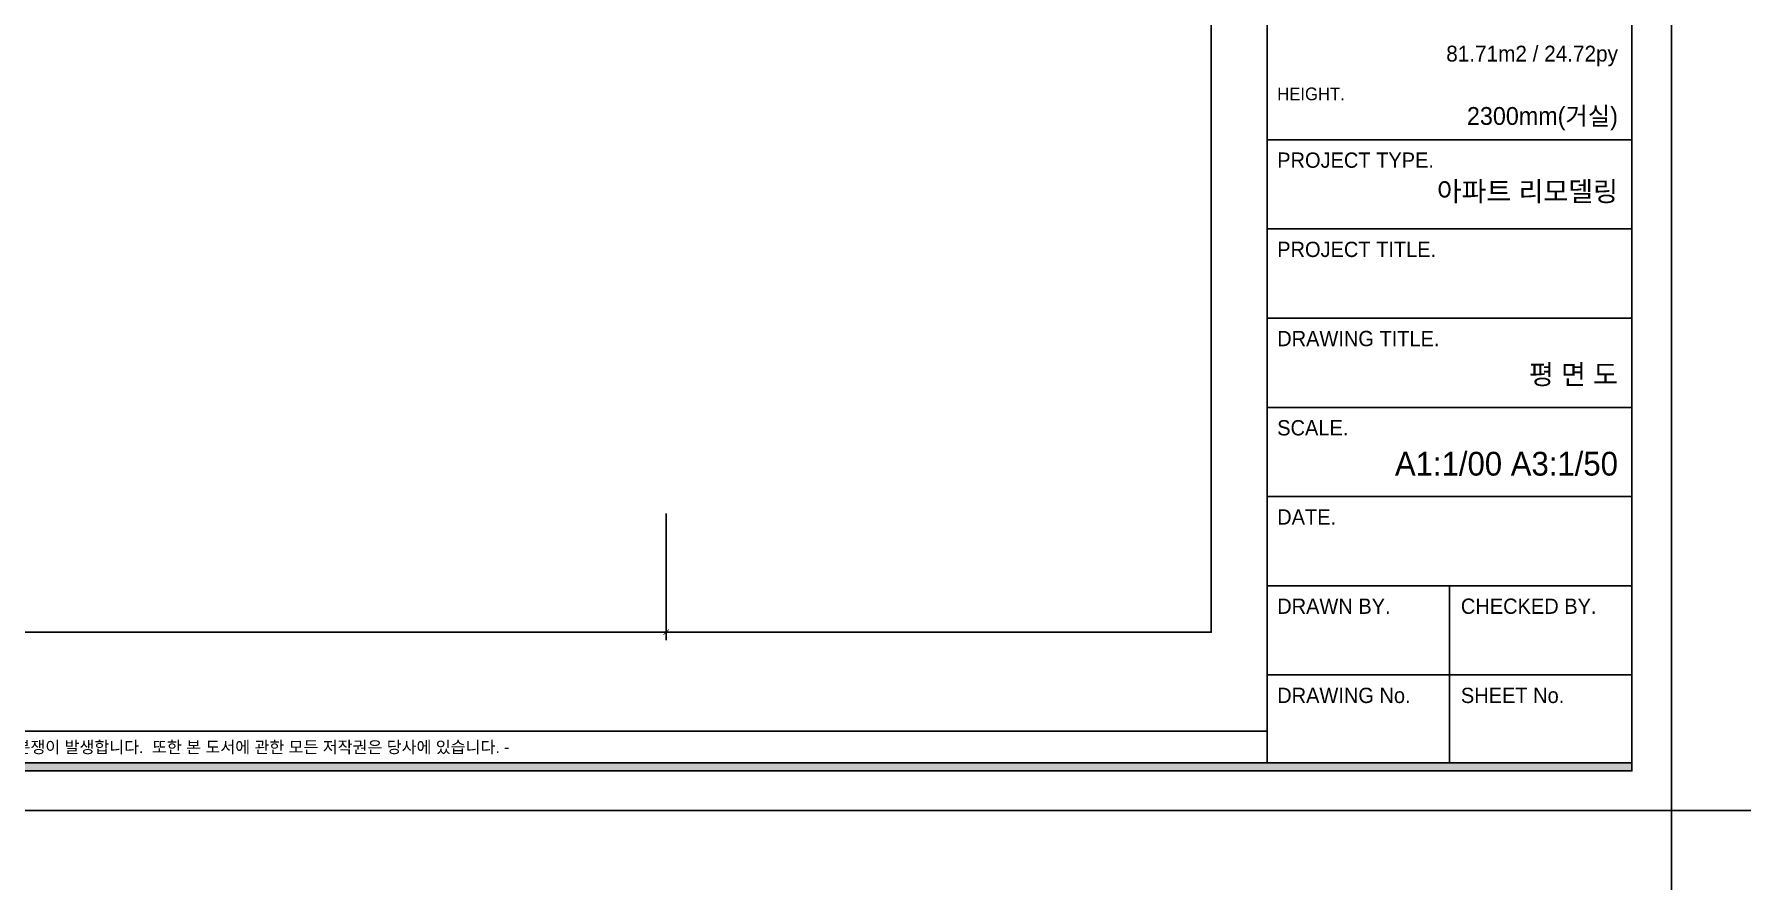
# Model space of a CAD drawing. Header units: inches. Extents: x 47110 to 180628, y 8205 to 35062.
# Drawn here: x 169795 to 180628, y 19212 to 24611 of the extents above; entities that cross this region are included whole.
import ezdxf
from ezdxf.enums import TextEntityAlignment as Align

# ---------------------------------------------------------------- set-up
doc = ezdxf.new("R2010")
doc.units = ezdxf.units.IN
doc.header["$LTSCALE"] = 100
doc.header["$MEASUREMENT"] = 0
doc.header["$PDSIZE"] = 700.071425
for name, color, linetype in [('07-DIM', 1, 'Continuous'), ('F-SYM', 7, 'Continuous'), ('FORM(YOURNAME)-11', 1, 'Continuous')]:
    doc.layers.add(name, color=color, linetype=linetype)
doc.styles.add('YOURNAME', font='HY울릉도M.TTF')
doc.styles.add('마감재', font='stylu.ttf')
doc.dimstyles.new('벽치수 Copy of DIM-50', dxfattribs={"dimscale": 50, "dimtxt": 2, "dimasz": 0.7, "dimexe": 1, "dimexo": 1, "dimgap": 0.7, "dimtad": 1, "dimdec": 0, "dimzin": 1, "dimdsep": 46, "dimlunit": 6, "dimtxsty": '마감재', "dimblk": 'ARCHTICK', "dimcen": -0.09, "dimclrd": 256, "dimclre": 256, "dimclrt": 3, "dimadec": 0, "dimazin": 0, "dimtfac": 1, "dimtdec": 0, "dimtix": 1, "dimtmove": 2, "dimatfit": 0, "dimldrblk": 'ARCHTICK', "dimfxl": 1, "dimtolj": 1, "dimtzin": 0, "dimarcsym": 0})

# ---------------------------------------------------------------- blocks, each defined once
blk = doc.blocks.new('_ArchTick')
at = {"color": 0, "linetype": 'ByBlock', "const_width": 0.15}
blk.add_lwpolyline([(-0.5, -0.5), (0.5, 0.5)], dxfattribs=at)
blk = doc.blocks.new('*D174')
at = {"layer": '07-DIM', "lineweight": -2, "transparency": 16777216}
for p, q in [((163453, 21587), (163453, 20787)), ((173783, 21587), (173783, 20787)), ((163453, 20837), (173783, 20837))]:
    blk.add_line(p, q, dxfattribs=at)
at = {"layer": 'Defpoints', "color": 0, "transparency": 16777216}
for p in [(163453, 21637), (173783, 21637), (173783, 20837)]:
    blk.add_point(p, dxfattribs=at)
at = {"layer": '07-DIM', "lineweight": -2, "transparency": 16777216, "xscale": 35, "yscale": 35, "zscale": 35, "rotation": 180}
blk.add_blockref('_ArchTick', (163453, 20837), dxfattribs=at)
at = {"layer": '07-DIM', "lineweight": -2, "transparency": 16777216, "xscale": 35, "yscale": 35, "zscale": 35}
blk.add_blockref('_ArchTick', (173783, 20837), dxfattribs=at)
at = {"layer": '07-DIM', "color": 3, "transparency": 16777216, "insert": (168618, 20931), "char_height": 100, "attachment_point": 5, "style": '마감재'}
blk.add_mtext('\\A1;10,330', dxfattribs=at)
blk = doc.blocks.new('FORM-PLAN')
at = {"layer": 'FORM(YOURNAME)-11'}
h = blk.add_hatch(color=256, dxfattribs=at)
h.dxf.hatch_style = 1
h.paths.add_polyline_path([(-71444, 55115), (10556, 55115), (10556, 54915), (-71444, 54915)])
h.paths.add_polyline_path([(-71444, -2085), (10556, -2085), (10556, -2285), (-71444, -2285)])
at = {"layer": 'Defpoints', "color": 158}
for p, q in [((1346, 54915), (1346, -2085)), ((1346, -1285), (-71444, -1285))]:
    blk.add_line(p, q, dxfattribs=at)
for points in [[(-71444, -2285), (10556, -2285), (10556, 55115), (-71444, 55115)], [(-69444, 53115), (-64, 53115), (-64, 1215), (-69444, 1215)]]:
    blk.add_lwpolyline(points, close=True, dxfattribs=at)
at = {"layer": 'Defpoints', "color": 1}
blk.add_lwpolyline([(11556, -5285), (11556, -3285), (13556, -3285)], dxfattribs=at)
at = {"layer": 'FORM(YOURNAME)-11', "color": 14}
for p, q in [((1346, 13651), (10556, 13651)), ((1346, 11398), (10556, 11398)), ((1346, 9146), (10556, 9146)), ((1346, 6893), (10556, 6893)), ((1346, 4641), (10556, 4641)), ((1346, 2388), (10556, 2388)), ((5951, 2388), (5951, -2085)), ((1346, 136), (10556, 136))]:
    blk.add_line(p, q, dxfattribs=at)
at = {"layer": 'FORM(YOURNAME)-11', "color": 250}
blk.add_lwpolyline([(-72444, -3285), (11556, -3285), (11556, 56115), (-72444, 56115)], close=True, dxfattribs=at)
at = {"layer": 'FORM(YOURNAME)-11'}
blk.add_lwpolyline([(-71444, -2085), (10556, -2085), (10556, -2285), (-71444, -2285)], close=True, dxfattribs=at)
at = {"layer": 'FORM(YOURNAME)-11', "color": 251, "style": 'YOURNAME'}
blk.add_text('HEIGHT.', height=321.8, dxfattribs=at).set_placement((1603, 14809), align=Align.MIDDLE_LEFT)
at = {"layer": 'FORM(YOURNAME)-11', "color": 14, "style": 'YOURNAME'}
for s, height, p in [('PROJECT TYPE.', 386.14, (1603, 13136)), ('PROJECT TITLE.', 386.14, (1603, 10883)), ('DRAWING TITLE.', 386.14, (1603, 8631)), ('SCALE.', 386.1, (1603, 6378)), ('DATE.', 386.1, (1603, 4126)), ('DRAWN BY.', 386.1, (1603, 1873)), ('CHECKED BY.', 386.14, (6240, 1873)), ('DRAWING No.', 386.14, (1603, -379)), ('SHEET No.', 386.1, (6240, -379))]:
    blk.add_text(s, height=height, dxfattribs=at).set_placement(p, align=Align.MIDDLE_LEFT)
at = {"layer": 'FORM(YOURNAME)-11', "color": 1, "style": 'YOURNAME'}
blk.add_text("- 본 도서는 어떠한 경우에도 무단으로 도용할 수 없으며 도용시 '지적재산권' 보호에 관한 법률에 의거, 법적 분쟁이 발생합니다.  또한 본 도서에 관한 모든 저작권은 당사에 있습니다. -", height=300, dxfattribs=at).set_placement((-32990, -1685), align=Align.MIDDLE_CENTER)
at = {"layer": 'FORM(YOURNAME)-11', "color": 3, "style": 'YOURNAME'}
for tag, height, p in [('1', 450, (9905, 18188)), ('2', 450, (9905, 17544)), ('3', 450, (9905, 16257)), ('4', 450, (9905, 14326)), ('5', 515, (9905, 12009)), ('6', 515, (9905, 9757)), ('7', 515, (9905, 7504)), ('8', 515, (9905, 5252)), ('9', 515, (9905, 2999)), ('10', 515, (5655, 811)), ('11', 515, (9905, 747)), ('12', 515, (5655, -1441)), ('13', 515, (9905, -1441))]:
    blk.add_attdef(tag, text='', height=height, dxfattribs=at).set_placement(p, align=Align.MIDDLE_RIGHT)

msp = doc.modelspace()

# ---------------------------------------------------------------- block references
at = {"layer": 'F-SYM'}
ref = msp.add_blockref('FORM-PLAN', (177238.6, 20532.8), dxfattribs=dict(at, xscale=0.2500000000000001, yscale=0.2500000000000001, zscale=0.2500000000000001))
ref.add_attrib('4', '2300mm(거실)', dxfattribs={"layer": 'FORM(YOURNAME)-11', "color": 3, "height": 112.5, "style": 'YOURNAME'}).set_placement((179789.8, 24095.6), align=Align.MIDDLE_RIGHT)
ref.add_attrib('3', '81.71m2 / 24.72py', dxfattribs={"layer": 'FORM(YOURNAME)-11', "color": 3, "height": 100, "style": 'YOURNAME'}).set_placement((179789.8, 24489.2), align=Align.MIDDLE_RIGHT)
ref.add_attrib('5', '아파트 리모델링', dxfattribs={"layer": 'FORM(YOURNAME)-11', "color": 3, "height": 125, "style": 'YOURNAME'}).set_placement((179789.8, 23619.5), align=Align.MIDDLE_RIGHT)
ref.add_attrib('7', '평 면 도', dxfattribs={"layer": 'FORM(YOURNAME)-11', "color": 3, "height": 125, "style": 'YOURNAME'}).set_placement((179789.8, 22464.3), align=Align.MIDDLE_RIGHT)
ref.add_attrib('8', 'A1:1/00 A3:1/50', dxfattribs={"layer": 'FORM(YOURNAME)-11', "color": 3, "height": 150, "style": 'YOURNAME'}).set_placement((179789.8, 21900.5), align=Align.MIDDLE_RIGHT)

# ---------------------------------------------------------------- dimensions: what is measured, and where the dimension line sits
at = {"layer": '07-DIM'}
dim = msp.add_linear_dim(base=(173782.5, 20836.6), p1=(163452.5, 21636.6), p2=(173782.5, 21636.6), angle=0, dimstyle='벽치수 Copy of DIM-50', dxfattribs=at)
dim.commit()
dim.dimension.update_dxf_attribs({"geometry": '*D174', "text_midpoint": (168617.5, 20930.9)})

doc.saveas('drawing.dxf')
